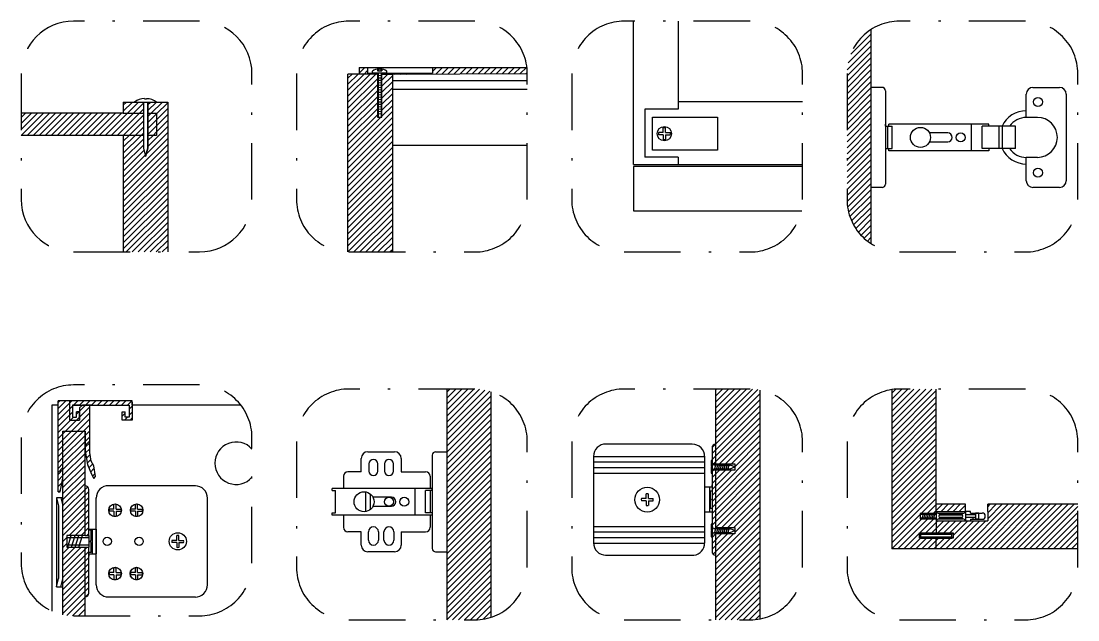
# Model space of a CAD drawing. Header units: millimetres. Extents: x 1646 to 3399, y 1593 to 2421.
# Drawn here: x 2481.49 to 2529.03, y 2319.33 to 2346.27 of the extents above; entities that cross this region are included whole.
import ezdxf

# ---------------------------------------------------------------- set-up
doc = ezdxf.new("R2010")
doc.units = ezdxf.units.MM
for name, pattern in [('DASHED', [0.75, 0.5, -0.25]), ('HIDDEN', [0.375, 0.25, -0.125]), ('TRATTOPUNTO', [25.4, 12.7, -6.35, 0, -6.35])]:
    doc.linetypes.add(name, pattern=pattern)
for name, color, linetype in [('A-FURN', 1, 'Continuous'), ('A-SECT-FURN', 2, 'Continuous'), ('ARREDI', 1, 'Continuous'), ('ARREDI SEZIONATI', 2, 'Continuous'), ('QUOTE', 3, 'Continuous'), ('TRATTEGGIO', 5, 'HIDDEN'), ('VITI E CERNIERE', 8, 'Continuous')]:
    doc.layers.add(name, color=color, linetype=linetype)
pattern_1 = [(45, (1824.72925, 809.91583), (-0.134703842, 0.134703842), [])]
pattern_2 = [(45, (1824.72925, 826.28668), (-0.134703842, 0.134703842), [])]

msp = doc.modelspace()

# ---------------------------------------------------------------- hatches: boundary and pattern name
at = {"layer": 'A-FURN'}
h = msp.add_hatch(dxfattribs=at)
h.set_pattern_fill('ANSI31', color=4, scale=0.06)
h.paths.add_polyline_path([(2519.722, 2345.884, 0.253811), (2518.649, 2343.905), (2518.649, 2338.241, 0.253811), (2519.722, 2336.262)])
h = msp.add_hatch(dxfattribs=at)
h.set_pattern_fill('ANSI31', color=4, scale=0.06)
h.set_pattern_definition(pattern_2)
h.paths.add_polyline_path([(2496.697, 2343.878), (2497.522, 2343.878), (2497.522, 2343.928), (2497.082, 2343.928), (2497.082, 2344.178), (2496.697, 2344.178)])
h.paths.add_polyline_path([(2504.264, 2343.905, 0.028927), (2504.248, 2344.178), (2500.007, 2344.178), (2500.007, 2343.928), (2497.723, 2343.928), (2497.723, 2343.878), (2498.197, 2343.878)])
h = msp.add_hatch(dxfattribs=at)
h.set_pattern_fill('ANSI31', color=4, scale=0.06)
h.set_pattern_definition(pattern_2)
h.paths.add_polyline_path([(2498.197, 2343.878), (2497.723, 2343.878), (2497.723, 2341.942), (2497.522, 2341.942), (2497.522, 2343.878), (2496.197, 2343.878), (2496.197, 2335.881, 0.004513), (2496.239, 2335.881), (2498.197, 2335.881)])
h = msp.add_hatch(dxfattribs=at)
h.set_pattern_fill('ANSI31', color=4, scale=0.06)
h.paths.add_polyline_path([(2502.642, 2329.592, 0.079756), (2501.904, 2329.71), (2500.642, 2329.71), (2500.642, 2319.325), (2501.904, 2319.325, 0.079756), (2502.642, 2319.444)])
h = msp.add_hatch(dxfattribs=at)
h.set_pattern_fill('ANSI31', color=4, scale=0.06)
h.set_pattern_definition([(45, (1824.72925, 793.2937), (-0.134703842, 0.134703842), [])])
h.paths.add_polyline_path([(2514.742, 2329.666, 0.048404), (2514.288, 2329.71), (2512.742, 2329.71), (2512.742, 2326.343), (2513.598, 2326.343), (2513.598, 2326.068), (2512.756, 2326.068), (2512.742, 2326.019), (2512.742, 2324.531), (2512.742, 2323.478), (2513.598, 2323.478), (2513.598, 2323.203), (2512.756, 2323.203), (2512.742, 2323.155), (2512.742, 2319.325), (2514.288, 2319.325, 0.048404), (2514.742, 2319.369)])
h.paths.add_polyline_path([(2512.742, 2326.019), (2512.742, 2326.068), (2512.606, 2326.068), (2512.575, 2325.92), (2512.575, 2323.626), (2512.606, 2323.478), (2512.648, 2323.421), (2512.734, 2323.421), (2512.751, 2323.478), (2512.742, 2323.478), (2512.742, 2324.531)])
h.paths.add_polyline_path([(2512.742, 2323.155), (2512.742, 2323.203), (2512.756, 2323.203), (2512.773, 2323.26), (2512.648, 2323.26), (2512.606, 2323.203), (2512.575, 2323.056), (2512.575, 2322.4, 0.414214), (2512.742, 2322.233)])
h.paths.add_polyline_path([(2512.742, 2327.233, 0.414214), (2512.575, 2327.067), (2512.575, 2326.49), (2512.606, 2326.343), (2512.742, 2326.343)])
at = {"layer": 'A-SECT-FURN'}
h = msp.add_hatch(dxfattribs=at)
h.set_pattern_fill('ANSI31', color=4)
h.set_pattern_definition([(45, (1824.7293, 809.9158), (-2.245064, 2.245064), [])])
h.paths.add_polyline_path([(2484.583, 2328.986), (2484.251, 2328.986), (2484.118, 2328.868), (2484.118, 2328.311), (2483.668, 2328.311), (2483.668, 2329.124), (2483.668, 2329.186), (2483.163, 2329.186), (2483.161, 2325.092), (2483.25, 2325.092), (2483.374, 2325.703), (2483.374, 2327.819), (2484.374, 2327.819), (2484.374, 2327.515), (2484.38, 2326.917), (2484.475, 2326.319), (2484.653, 2325.878), (2484.761, 2325.686), (2484.838, 2325.782), (2484.764, 2326.261), (2484.646, 2326.465), (2484.582, 2326.856), (2484.587, 2327.444)])
h = msp.add_hatch(dxfattribs=at)
h.set_pattern_fill('ANSI31', color=4, scale=0.06)
h.set_pattern_definition(pattern_1)
h.paths.add_polyline_path([(2486.493, 2329.123), (2486.493, 2329.186), (2483.668, 2329.186), (2483.668, 2328.311), (2484.118, 2328.311), (2484.118, 2328.685), (2483.983, 2328.685), (2483.983, 2328.446), (2483.803, 2328.446), (2483.803, 2328.986), (2484.118, 2328.986), (2486.358, 2328.986), (2486.358, 2328.446), (2486.178, 2328.446), (2486.178, 2328.685), (2486.043, 2328.685), (2486.043, 2328.311), (2486.493, 2328.311)])
h = msp.add_hatch(dxfattribs=at)
h.set_pattern_fill('ANSI31', color=4, scale=0.06)
h.set_pattern_definition(pattern_1)
h.paths.add_polyline_path([(2484.374, 2327.819), (2483.374, 2327.819), (2483.374, 2319.559, 0.051313), (2483.854, 2319.51), (2484.374, 2319.51), (2484.374, 2322.591), (2483.552, 2322.591), (2483.552, 2323.127), (2484.374, 2323.127)])
h.paths.add_polyline_path([(2484.541, 2322.359), (2484.541, 2322.359), (2484.541, 2322.591), (2484.374, 2322.591), (2484.374, 2320.359, 0.414214), (2484.541, 2320.525)])
h.paths.add_polyline_path([(2484.541, 2325.192, 0.414214), (2484.374, 2325.359), (2484.374, 2323.127), (2484.541, 2323.127)])
at = {"layer": 'QUOTE'}
h = msp.add_hatch(dxfattribs=at)
h.set_pattern_fill('ANSI31', color=4, scale=0.06)
h.set_pattern_definition(pattern_1)
h.paths.add_polyline_path([(2484.583, 2328.986), (2484.251, 2328.986), (2484.118, 2328.868), (2484.118, 2328.311), (2483.668, 2328.311), (2483.668, 2329.124), (2483.668, 2329.186), (2483.163, 2329.186), (2483.161, 2325.092), (2483.25, 2325.092), (2483.374, 2325.703), (2483.374, 2327.819), (2484.374, 2327.819), (2484.374, 2327.515), (2484.38, 2326.917), (2484.475, 2326.319), (2484.653, 2325.878), (2484.761, 2325.686), (2484.838, 2325.782), (2484.764, 2326.261), (2484.646, 2326.465), (2484.582, 2326.856), (2484.587, 2327.444)])

# ---------------------------------------------------------------- linework, layer by layer
at = {"layer": 'A-FURN'}
for p, q in [((2509.046, 2339.817), (2509.046, 2346.265)), ((2511.046, 2346.265), (2511.046, 2342.637)), ((2509.046, 2339.817), (2511.046, 2339.817)), ((2509.046, 2339.727), (2509.046, 2337.727)), ((2516.649, 2339.727), (2509.046, 2339.727)), ((2509.046, 2337.727), (2516.61, 2337.727)), ((2483.163, 2328.986), (2482.874, 2328.986)), ((2482.874, 2328.986), (2482.874, 2321.286)), ((2491.38, 2328.986), (2486.493, 2328.986)), ((2482.874, 2321.286), (2482.874, 2319.723))]:
    msp.add_line(p, q, dxfattribs=at)
at = {"layer": 'A-SECT-FURN'}
for p, q in [((2496.697, 2344.178), (2497.082, 2344.178)), ((2496.697, 2344.178), (2496.697, 2343.878)), ((2497.082, 2344.178), (2497.082, 2343.928)), ((2500.007, 2344.178), (2504.248, 2344.178)), ((2500.007, 2344.178), (2500.007, 2343.928)), ((2496.197, 2335.881), (2496.197, 2343.878)), ((2497.522, 2343.878), (2496.197, 2343.878)), ((2497.082, 2343.928), (2497.522, 2343.928)), ((2497.522, 2343.878), (2497.522, 2343.928)), ((2497.522, 2343.878), (2497.522, 2341.942)), ((2497.723, 2343.928), (2500.007, 2343.928)), ((2497.723, 2343.878), (2497.723, 2343.928)), ((2497.723, 2343.878), (2498.197, 2343.878)), ((2497.723, 2341.942), (2497.723, 2343.878)), ((2498.197, 2343.878), (2504.264, 2343.905)), ((2498.197, 2343.878), (2498.197, 2335.881)), ((2486.09, 2342.626), (2487.59, 2342.626)), ((2486.09, 2342.626), (2486.09, 2342.126)), ((2486.992, 2342.626), (2486.992, 2340.552)), ((2487.197, 2340.552), (2487.197, 2342.626)), ((2487.59, 2342.626), (2488.09, 2342.626)), ((2488.09, 2342.626), (2488.09, 2335.881)), ((2486.09, 2342.126), (2481.494, 2342.126)), ((2486.09, 2342.126), (2486.992, 2342.126)), ((2487.197, 2342.126), (2487.59, 2342.126)), ((2487.59, 2342.126), (2487.59, 2341.126)), ((2497.522, 2341.942), (2497.723, 2341.942)), ((2486.09, 2341.126), (2481.494, 2341.126)), ((2486.09, 2341.126), (2486.09, 2335.881)), ((2486.992, 2341.126), (2486.09, 2341.126)), ((2487.59, 2341.126), (2487.197, 2341.126)), ((2486.992, 2340.552), (2487.095, 2340.18)), ((2487.095, 2340.18), (2487.197, 2340.552)), ((2496.239, 2335.881), (2498.197, 2335.881)), ((2500.642, 2329.71), (2500.642, 2319.325)), ((2502.642, 2319.444), (2502.642, 2329.592)), ((2512.742, 2326.343), (2512.742, 2329.71)), ((2514.742, 2319.369), (2514.742, 2329.666)), ((2520.662, 2329.685), (2520.662, 2322.526)), ((2483.161, 2325.092), (2483.163, 2329.186)), ((2486.493, 2329.186), (2483.163, 2329.186)), ((2483.668, 2329.186), (2483.668, 2328.311)), ((2483.668, 2329.186), (2483.668, 2328.311)), ((2483.668, 2329.124), (2483.668, 2328.311)), ((2483.803, 2328.986), (2486.358, 2328.986)), ((2484.118, 2328.986), (2483.803, 2328.986)), ((2483.803, 2328.986), (2483.803, 2328.446)), ((2484.251, 2328.986), (2484.118, 2328.868)), ((2484.654, 2328.986), (2484.251, 2328.986)), ((2484.587, 2327.444), (2484.583, 2328.986)), ((2486.043, 2328.986), (2486.358, 2328.986)), ((2486.358, 2328.986), (2486.358, 2328.446)), ((2486.493, 2328.986), (2486.493, 2329.186)), ((2486.493, 2329.123), (2486.493, 2328.31)), ((2483.983, 2328.446), (2483.983, 2328.685)), ((2484.118, 2328.685), (2483.983, 2328.685)), ((2484.118, 2328.868), (2484.118, 2328.311)), ((2484.118, 2328.311), (2484.118, 2328.685)), ((2484.118, 2328.311), (2484.118, 2328.685)), ((2486.043, 2328.311), (2486.043, 2328.685)), ((2486.043, 2328.685), (2486.178, 2328.685)), ((2486.178, 2328.446), (2486.178, 2328.685)), ((2483.668, 2328.311), (2484.118, 2328.311)), ((2483.668, 2328.311), (2484.118, 2328.311)), ((2483.668, 2328.311), (2484.118, 2328.311)), ((2483.803, 2328.446), (2483.983, 2328.446)), ((2486.493, 2328.311), (2486.043, 2328.311)), ((2486.358, 2328.446), (2486.178, 2328.446)), ((2483.374, 2325.703), (2483.374, 2327.819)), ((2483.374, 2327.819), (2484.374, 2327.819)), ((2483.374, 2319.559), (2483.374, 2327.819)), ((2483.374, 2327.819), (2484.374, 2327.819)), ((2484.374, 2327.819), (2484.374, 2327.515)), ((2484.374, 2323.127), (2484.374, 2327.819)), ((2484.374, 2327.515), (2484.38, 2326.917)), ((2484.582, 2326.856), (2484.587, 2327.444)), ((2512.575, 2327.067), (2512.575, 2322.4)), ((2484.38, 2326.917), (2484.475, 2326.319)), ((2484.646, 2326.465), (2484.582, 2326.856)), ((2484.475, 2326.319), (2484.653, 2325.878)), ((2484.764, 2326.261), (2484.646, 2326.465)), ((2484.838, 2325.782), (2484.764, 2326.261)), ((2512.742, 2326.343), (2513.598, 2326.343)), ((2513.598, 2326.343), (2513.598, 2326.068)), ((2483.25, 2325.092), (2483.374, 2325.703)), ((2484.653, 2325.878), (2484.761, 2325.686)), ((2484.761, 2325.686), (2484.838, 2325.782)), ((2512.742, 2324.531), (2512.742, 2326.068)), ((2513.598, 2326.068), (2512.742, 2326.068)), ((2484.374, 2325.359), (2484.374, 2325.359)), ((2484.541, 2323.127), (2484.541, 2325.192)), ((2483.161, 2325.092), (2483.25, 2325.092)), ((2512.742, 2323.478), (2512.742, 2324.531)), ((2523.982, 2324.526), (2522.662, 2324.526)), ((2522.662, 2324.203), (2523.982, 2324.203)), ((2523.982, 2324.203), (2523.982, 2324.526)), ((2529.033, 2324.526), (2524.981, 2324.526)), ((2524.981, 2324.203), (2524.981, 2324.526)), ((2524.981, 2324.203), (2524.981, 2323.781)), ((2522.662, 2324.113), (2521.942, 2324.113)), ((2521.942, 2324.113), (2521.942, 2323.873)), ((2521.942, 2323.873), (2522.662, 2323.873)), ((2522.662, 2323.873), (2522.662, 2323.246)), ((2522.662, 2323.781), (2524.197, 2323.781)), ((2524.197, 2323.781), (2524.981, 2323.781)), ((2512.742, 2323.478), (2513.598, 2323.478)), ((2513.598, 2323.478), (2513.598, 2323.203)), ((2484.374, 2323.127), (2483.552, 2323.127)), ((2483.552, 2323.127), (2483.552, 2322.591)), ((2484.374, 2323.127), (2484.541, 2323.127)), ((2512.742, 2319.325), (2512.742, 2323.203)), ((2513.598, 2323.203), (2512.742, 2323.203)), ((2483.552, 2322.591), (2484.374, 2322.591)), ((2484.374, 2319.51), (2484.374, 2322.591)), ((2484.374, 2322.591), (2484.541, 2322.591)), ((2484.541, 2322.359), (2484.541, 2322.591)), ((2484.541, 2320.525), (2484.541, 2322.359)), ((2484.541, 2322.303), (2484.541, 2322.192)), ((2529.033, 2322.526), (2520.662, 2322.526)), ((2484.374, 2320.359), (2484.374, 2320.359))]:
    msp.add_line(p, q, dxfattribs=at)
for points in [[(2522.662, 2324.113), (2522.662, 2329.71)], [(2522.662, 2322.526), (2522.662, 2323.006)]]:
    msp.add_lwpolyline(points, dxfattribs=at)
msp.add_lwpolyline([(2523.422, 2323.006), (2521.902, 2323.006), (2521.902, 2323.246), (2523.422, 2323.246)], close=True, dxfattribs=at)
for centre, start, end in [((2512.742, 2327.067), 90, 180), ((2484.374, 2325.192), 0, 90), ((2484.374, 2320.525), 270, 0)]:
    msp.add_arc(centre, 0.167, start, end, dxfattribs=at)
at = {"layer": 'ARREDI'}
for p, q in [((2511.046, 2342.305), (2509.546, 2342.305)), ((2509.546, 2342.305), (2509.546, 2340.149)), ((2511.046, 2342.637), (2511.046, 2342.305)), ((2511.046, 2340.149), (2509.546, 2340.149)), ((2511.046, 2340.149), (2511.046, 2339.817))]:
    msp.add_line(p, q, dxfattribs=at)
at = {"layer": 'ARREDI SEZIONATI'}
msp.add_line((2519.722, 2345.884), (2519.722, 2336.262), dxfattribs=at)
msp.add_arc((2512.742, 2322.4), 0.167, 180, 270, dxfattribs=at)
at = {"layer": 'TRATTEGGIO', "linetype": 'TRATTOPUNTO', "ltscale": 0.2}
for p, q in [((2489.519, 2346.265), (2483.854, 2346.265)), ((2481.494, 2343.905), (2481.494, 2338.241)), ((2491.879, 2338.241), (2491.879, 2343.905)), ((2483.854, 2335.881), (2489.519, 2335.881))]:
    msp.add_line(p, q, dxfattribs=at)
for points in [[(2496.239, 2335.881), (2501.904, 2335.881, 0.414214), (2504.264, 2338.241), (2504.264, 2343.905, 0.414214), (2501.904, 2346.265), (2496.239, 2346.265, 0.414214), (2493.879, 2343.905), (2493.879, 2338.241, 0.414214)], [(2508.624, 2335.881), (2514.288, 2335.881, 0.414214), (2516.649, 2338.241), (2516.649, 2343.905, 0.414214), (2514.288, 2346.265), (2508.624, 2346.265, 0.414214), (2506.264, 2343.905), (2506.264, 2338.241, 0.414214)], [(2521.009, 2335.881), (2526.673, 2335.881, 0.414214), (2529.033, 2338.241), (2529.033, 2343.905, 0.414214), (2526.673, 2346.265), (2521.009, 2346.265, 0.414214), (2518.649, 2343.905), (2518.649, 2338.241, 0.414214)], [(2483.854, 2319.51), (2489.519, 2319.51, 0.414214), (2491.879, 2321.87), (2491.879, 2327.534, 0.414214), (2489.519, 2329.895), (2483.854, 2329.895, 0.414214), (2481.494, 2327.534), (2481.494, 2321.87, 0.414214)], [(2496.239, 2319.325), (2501.904, 2319.325, 0.414214), (2504.264, 2321.686), (2504.264, 2327.35, 0.414214), (2501.904, 2329.71), (2496.239, 2329.71, 0.414214), (2493.879, 2327.35), (2493.879, 2321.686, 0.414214)], [(2508.624, 2319.325), (2514.288, 2319.325, 0.414214), (2516.649, 2321.686), (2516.649, 2327.35, 0.414214), (2514.288, 2329.71), (2508.624, 2329.71, 0.414214), (2506.264, 2327.35), (2506.264, 2321.686, 0.414214)], [(2521.009, 2319.325), (2526.673, 2319.325, 0.414214), (2529.033, 2321.686), (2529.033, 2327.35, 0.414214), (2526.673, 2329.71), (2521.009, 2329.71, 0.414214), (2518.649, 2327.35), (2518.649, 2321.686, 0.414214)]]:
    msp.add_lwpolyline(points, format="xyb", close=True, dxfattribs=at)
for centre, start, end in [((2483.854, 2343.905), 90, 180), ((2489.519, 2343.905), 0, 90), ((2483.854, 2338.241), 180, 270), ((2489.519, 2338.241), 270, 0)]:
    msp.add_arc(centre, 2.36, start, end, dxfattribs=at)
at = {"layer": 'VITI E CERNIERE'}
for p, q in [((2497.082, 2344.178), (2500.007, 2344.178)), ((2497.946, 2343.928), (2497.294, 2343.928)), ((2497.723, 2343.814), (2497.522, 2343.804)), ((2497.723, 2343.706), (2497.522, 2343.696)), ((2497.556, 2343.928), (2497.556, 2342.591)), ((2497.69, 2343.928), (2497.69, 2342.591)), ((2497.723, 2343.598), (2497.522, 2343.588)), ((2497.723, 2343.491), (2497.522, 2343.48)), ((2497.723, 2343.383), (2497.522, 2343.372)), ((2497.723, 2343.383), (2497.522, 2343.372)), ((2497.723, 2343.275), (2497.522, 2343.264)), ((2504.264, 2343.576), (2498.197, 2343.576)), ((2498.197, 2343.202), (2504.264, 2343.202)), ((2520.222, 2343.284), (2519.722, 2343.284)), ((2520.222, 2343.284), (2519.722, 2343.284)), ((2520.222, 2343.284), (2520.222, 2343.284)), ((2520.222, 2343.284), (2520.222, 2343.284)), ((2520.222, 2343.284), (2520.222, 2343.284)), ((2520.222, 2343.284), (2520.222, 2343.284)), ((2527.012, 2343.284), (2528.212, 2343.284)), ((2497.723, 2343.167), (2497.522, 2343.157)), ((2497.723, 2343.059), (2497.522, 2343.049)), ((2497.723, 2342.951), (2497.522, 2342.941)), ((2497.723, 2342.844), (2497.522, 2342.833)), ((2497.723, 2342.736), (2497.522, 2342.725)), ((2497.556, 2342.734), (2497.556, 2342.186)), ((2497.69, 2342.734), (2497.69, 2342.193)), ((2520.372, 2343.134), (2520.372, 2338.934)), ((2520.372, 2343.134), (2520.372, 2338.934)), ((2526.712, 2341.934), (2526.712, 2342.984)), ((2528.512, 2342.984), (2528.512, 2339.084)), ((2486.992, 2342.626), (2486.992, 2340.552)), ((2487.197, 2342.626), (2487.197, 2340.552)), ((2497.723, 2342.626), (2497.522, 2342.616)), ((2497.723, 2342.518), (2497.522, 2342.508)), ((2497.723, 2342.41), (2497.522, 2342.4)), ((2497.723, 2342.303), (2497.522, 2342.292)), ((2516.649, 2342.637), (2511.046, 2342.637)), ((2497.723, 2342.195), (2497.522, 2342.184)), ((2497.723, 2342.195), (2497.522, 2342.184)), ((2497.723, 2342.087), (2497.522, 2342.077)), ((2497.556, 2342.186), (2497.556, 2341.942)), ((2497.556, 2341.942), (2497.69, 2341.942)), ((2497.69, 2342.193), (2497.69, 2341.942)), ((2527.212, 2341.934), (2526.712, 2341.934)), ((2520.372, 2341.534), (2520.372, 2341.634)), ((2520.372, 2341.534), (2520.672, 2341.534)), ((2520.472, 2341.534), (2520.472, 2340.534)), ((2525.022, 2341.634), (2520.522, 2341.634)), ((2520.522, 2341.534), (2520.522, 2341.634)), ((2520.522, 2341.534), (2520.672, 2341.534)), ((2520.672, 2340.534), (2520.672, 2341.534)), ((2520.672, 2340.534), (2520.672, 2341.534)), ((2524.23, 2341.634), (2524.23, 2340.434)), ((2526.222, 2341.534), (2524.722, 2341.534)), ((2524.722, 2340.534), (2524.722, 2341.534)), ((2525.022, 2341.534), (2525.022, 2341.634)), ((2525.471, 2341.534), (2525.471, 2340.534)), ((2525.621, 2341.534), (2525.621, 2340.534)), ((2526.222, 2340.534), (2526.222, 2341.534)), ((2523.179, 2341.234), (2522.355, 2341.234)), ((2522.355, 2340.834), (2523.179, 2340.834)), ((2486.992, 2340.552), (2487.095, 2340.18)), ((2487.197, 2340.552), (2487.095, 2340.18)), ((2498.197, 2340.678), (2504.264, 2340.678)), ((2520.372, 2340.534), (2520.672, 2340.534)), ((2520.372, 2340.534), (2520.372, 2340.434)), ((2520.522, 2340.434), (2520.522, 2340.534)), ((2520.522, 2340.534), (2520.672, 2340.534)), ((2525.022, 2340.434), (2520.522, 2340.434)), ((2526.222, 2340.534), (2524.722, 2340.534)), ((2525.022, 2340.534), (2525.022, 2340.434)), ((2526.712, 2339.084), (2526.712, 2340.134)), ((2527.212, 2340.134), (2526.712, 2340.134)), ((2511.046, 2339.817), (2516.649, 2339.817)), ((2511.046, 2339.817), (2516.649, 2339.817)), ((2520.222, 2338.784), (2519.722, 2338.784)), ((2520.222, 2338.784), (2519.722, 2338.784)), ((2520.222, 2338.784), (2520.222, 2338.784)), ((2520.222, 2338.784), (2520.222, 2338.784)), ((2528.212, 2338.784), (2527.012, 2338.784)), ((2511.686, 2327.23), (2507.778, 2327.233)), ((2511.686, 2327.23), (2508.542, 2327.233)), ((2512.742, 2327.233), (2512.742, 2327.233)), ((2496.792, 2325.99), (2496.792, 2326.59)), ((2497.092, 2326.89), (2498.292, 2326.89)), ((2498.592, 2326.59), (2498.592, 2325.99)), ((2499.992, 2326.74), (2499.992, 2322.54)), ((2500.142, 2326.89), (2500.142, 2326.89)), ((2500.142, 2326.89), (2500.142, 2326.89)), ((2500.142, 2326.89), (2500.642, 2326.89)), ((2507.243, 2326.691), (2507.246, 2322.783)), ((2507.243, 2326.683), (2512.243, 2326.683)), ((2512.243, 2326.687), (2512.241, 2322.78)), ((2512.243, 2326.683), (2512.241, 2322.78)), ((2497.142, 2326.344), (2497.142, 2326.017)), ((2497.542, 2326.017), (2497.542, 2326.344)), ((2497.842, 2326.344), (2497.842, 2326.017)), ((2498.242, 2326.017), (2498.242, 2326.344)), ((2507.243, 2326.433), (2512.243, 2326.433)), ((2507.243, 2326.183), (2512.243, 2326.183)), ((2507.243, 2326.183), (2512.243, 2326.183)), ((2512.534, 2326.234), (2512.562, 2326.205)), ((2512.562, 2326.205), (2512.534, 2326.177)), ((2512.742, 2326.343), (2512.606, 2326.343)), ((2512.751, 2326.343), (2512.671, 2326.068)), ((2512.836, 2326.343), (2512.756, 2326.068)), ((2512.922, 2326.343), (2512.842, 2326.068)), ((2512.858, 2326.125), (2513.39, 2326.125)), ((2512.86, 2326.286), (2513.39, 2326.286)), ((2513.007, 2326.343), (2512.927, 2326.068)), ((2513.093, 2326.343), (2513.013, 2326.068)), ((2513.178, 2326.343), (2513.098, 2326.068)), ((2513.264, 2326.343), (2513.184, 2326.068)), ((2513.349, 2326.343), (2513.269, 2326.068)), ((2495.992, 2325.79), (2495.992, 2325.24)), ((2496.792, 2325.99), (2496.192, 2325.99)), ((2498.592, 2325.99), (2499.692, 2325.99)), ((2499.892, 2325.79), (2499.892, 2325.24)), ((2507.243, 2325.933), (2512.243, 2325.933)), ((2512.742, 2326.068), (2512.606, 2326.068)), ((2489.331, 2325.358), (2485.356, 2325.358)), ((2499.992, 2325.24), (2495.492, 2325.24)), ((2495.492, 2325.14), (2495.492, 2325.24)), ((2495.492, 2325.14), (2495.642, 2325.14)), ((2495.642, 2324.14), (2495.642, 2325.14)), ((2499.2, 2325.24), (2499.2, 2324.04)), ((2499.992, 2325.14), (2499.692, 2325.14)), ((2499.692, 2324.14), (2499.692, 2325.14)), ((2499.892, 2325.14), (2499.892, 2324.14)), ((2499.992, 2325.14), (2499.992, 2325.24)), ((2512.575, 2325.289), (2512.242, 2325.289)), ((2512.464, 2325.289), (2512.464, 2324.178)), ((2512.575, 2325.289), (2512.575, 2325.4)), ((2483.376, 2324.819), (2483.078, 2324.819)), ((2483.078, 2324.819), (2483.176, 2324.452)), ((2483.078, 2324.819), (2483.078, 2320.819)), ((2483.278, 2324.819), (2483.374, 2324.46)), ((2484.873, 2320.905), (2484.875, 2324.812)), ((2484.873, 2320.902), (2484.875, 2324.812)), ((2489.876, 2320.898), (2489.874, 2324.808)), ((2496.992, 2325.084), (2496.992, 2324.195)), ((2497.192, 2325), (2497.192, 2324.28)), ((2498.15, 2324.84), (2497.325, 2324.84)), ((2512.497, 2325.129), (2512.575, 2325.129)), ((2512.497, 2324.783), (2512.54, 2324.74)), ((2512.54, 2324.74), (2512.497, 2324.697)), ((2483.176, 2324.452), (2483.176, 2321.186)), ((2497.325, 2324.44), (2498.15, 2324.44)), ((2512.497, 2324.351), (2512.575, 2324.351)), ((2523.982, 2324.203), (2523.982, 2323.783)), ((2524.197, 2324.203), (2523.982, 2324.203)), ((2524.197, 2324.133), (2524.197, 2324.203)), ((2495.492, 2324.04), (2495.492, 2324.14)), ((2495.492, 2324.14), (2495.642, 2324.14)), ((2499.992, 2324.04), (2495.492, 2324.04)), ((2495.992, 2324.04), (2495.992, 2323.49)), ((2499.992, 2324.14), (2499.692, 2324.14)), ((2499.892, 2324.04), (2499.892, 2323.49)), ((2499.992, 2324.14), (2499.992, 2324.04)), ((2512.575, 2324.178), (2512.242, 2324.178)), ((2512.575, 2324.178), (2512.575, 2324.067)), ((2521.942, 2324.063), (2521.942, 2323.923)), ((2522.024, 2323.873), (2522.094, 2324.113)), ((2522.099, 2323.873), (2522.168, 2324.113)), ((2522.173, 2323.873), (2522.243, 2324.113)), ((2522.248, 2323.873), (2522.318, 2324.113)), ((2522.323, 2323.873), (2522.392, 2324.113)), ((2522.397, 2323.873), (2522.467, 2324.113)), ((2522.472, 2323.873), (2522.542, 2324.113)), ((2522.546, 2323.873), (2522.616, 2324.113)), ((2522.662, 2324.113), (2522.662, 2323.873)), ((2523.862, 2324.113), (2522.782, 2324.113)), ((2522.782, 2323.993), (2522.782, 2323.993)), ((2522.782, 2323.873), (2523.862, 2323.873)), ((2522.782, 2323.873), (2522.782, 2323.873)), ((2523.802, 2324.083), (2522.842, 2324.083)), ((2522.842, 2324.053), (2523.802, 2324.053)), ((2523.802, 2323.933), (2522.842, 2323.933)), ((2523.802, 2323.903), (2522.842, 2323.903)), ((2523.862, 2323.993), (2523.862, 2323.993)), ((2523.862, 2323.873), (2523.862, 2323.873)), ((2524.432, 2324.053), (2523.982, 2324.053)), ((2524.432, 2323.933), (2523.982, 2323.933)), ((2524.197, 2324.133), (2524.73, 2324.133)), ((2524.197, 2323.853), (2524.197, 2323.781)), ((2524.197, 2323.853), (2524.73, 2323.853)), ((2524.314, 2324.133), (2524.314, 2324.053)), ((2524.314, 2323.933), (2524.314, 2323.853)), ((2524.582, 2324.133), (2524.432, 2324.133)), ((2524.432, 2324.133), (2524.432, 2323.853)), ((2524.582, 2323.853), (2524.432, 2323.853)), ((2524.582, 2323.853), (2524.582, 2324.133)), ((2484.541, 2323.414), (2484.874, 2323.414)), ((2484.641, 2323.359), (2484.541, 2323.359)), ((2484.707, 2322.303), (2484.707, 2323.414)), ((2484.874, 2323.414), (2484.874, 2322.303)), ((2496.792, 2323.29), (2496.192, 2323.29)), ((2496.792, 2322.69), (2496.792, 2323.29)), ((2497.117, 2322.915), (2497.117, 2323.284)), ((2497.567, 2323.284), (2497.567, 2322.915)), ((2497.817, 2322.915), (2497.817, 2323.284)), ((2498.267, 2323.284), (2498.267, 2322.915)), ((2498.592, 2323.29), (2498.592, 2322.69)), ((2498.592, 2323.29), (2499.692, 2323.29)), ((2507.243, 2323.533), (2512.243, 2323.533)), ((2507.243, 2323.283), (2512.243, 2323.283)), ((2512.534, 2323.369), (2512.562, 2323.341)), ((2512.562, 2323.341), (2512.534, 2323.312)), ((2512.751, 2323.478), (2512.671, 2323.203)), ((2512.836, 2323.478), (2512.756, 2323.203)), ((2512.922, 2323.478), (2512.842, 2323.203)), ((2512.858, 2323.26), (2513.39, 2323.26)), ((2512.86, 2323.421), (2513.39, 2323.421)), ((2513.007, 2323.478), (2512.927, 2323.203)), ((2513.093, 2323.478), (2513.013, 2323.203)), ((2513.178, 2323.478), (2513.098, 2323.203)), ((2513.264, 2323.478), (2513.184, 2323.203)), ((2513.349, 2323.478), (2513.269, 2323.203)), ((2521.962, 2323.246), (2521.902, 2323.186)), ((2521.962, 2323.006), (2521.962, 2323.246)), ((2521.962, 2323.246), (2523.362, 2323.246)), ((2523.362, 2323.246), (2523.422, 2323.186)), ((2523.362, 2323.006), (2523.362, 2323.246)), ((2483.597, 2322.591), (2483.752, 2323.127)), ((2483.763, 2322.591), (2483.919, 2323.127)), ((2483.93, 2322.591), (2484.086, 2323.127)), ((2484.097, 2322.591), (2484.252, 2323.127)), ((2484.541, 2323.127), (2484.541, 2322.591)), ((2484.586, 2322.859), (2484.641, 2322.914)), ((2484.641, 2322.803), (2484.586, 2322.859)), ((2507.243, 2323.033), (2512.243, 2323.033)), ((2507.243, 2323.033), (2512.243, 2323.033)), ((2507.243, 2322.783), (2512.243, 2322.783)), ((2521.962, 2323.006), (2521.902, 2323.066)), ((2521.962, 2323.186), (2523.362, 2323.186)), ((2521.962, 2323.066), (2523.362, 2323.066)), ((2521.962, 2323.006), (2523.362, 2323.006)), ((2523.362, 2323.006), (2523.422, 2323.066)), ((2484.641, 2322.359), (2484.541, 2322.359)), ((2484.541, 2322.303), (2484.874, 2322.303)), ((2498.292, 2322.39), (2497.092, 2322.39)), ((2500.142, 2322.39), (2500.142, 2322.39)), ((2500.142, 2322.39), (2500.642, 2322.39)), ((2507.788, 2322.233), (2511.76, 2322.233)), ((2512.742, 2322.233), (2512.742, 2322.233)), ((2483.078, 2320.819), (2483.176, 2321.186)), ((2483.278, 2320.819), (2483.374, 2321.178)), ((2483.078, 2320.819), (2483.376, 2320.819)), ((2485.431, 2320.359), (2489.341, 2320.355))]:
    msp.add_line(p, q, dxfattribs=at)
at = {"layer": 'VITI E CERNIERE', "linetype": 'Continuous'}
for p, q in [((2497.294, 2343.928), (2497.294, 2344.021)), ((2497.592, 2344.119), (2497.653, 2344.119)), ((2497.946, 2343.928), (2497.946, 2344.021)), ((2487.048, 2342.776), (2487.141, 2342.776)), ((2486.992, 2342.626), (2487.197, 2342.626)), ((2510.384, 2341.25), (2510.384, 2341.466)), ((2510.479, 2341.25), (2510.479, 2341.466)), ((2510.384, 2341.25), (2510.168, 2341.25)), ((2510.384, 2341.155), (2510.168, 2341.155)), ((2510.384, 2341.155), (2510.384, 2340.939)), ((2510.479, 2341.25), (2510.695, 2341.25)), ((2510.479, 2341.155), (2510.695, 2341.155)), ((2510.479, 2341.155), (2510.479, 2340.939)), ((2509.614, 2324.783), (2509.398, 2324.783)), ((2509.614, 2324.687), (2509.398, 2324.687)), ((2509.614, 2324.783), (2509.614, 2324.999)), ((2509.614, 2324.687), (2509.614, 2324.471)), ((2509.71, 2324.783), (2509.71, 2324.999)), ((2509.71, 2324.783), (2509.926, 2324.783)), ((2509.71, 2324.687), (2509.926, 2324.687)), ((2509.71, 2324.687), (2509.71, 2324.471)), ((2485.672, 2324.306), (2485.456, 2324.306)), ((2485.672, 2324.21), (2485.456, 2324.21)), ((2485.672, 2324.306), (2485.672, 2324.522)), ((2485.672, 2324.21), (2485.672, 2323.994)), ((2485.767, 2324.306), (2485.767, 2324.522)), ((2485.767, 2324.306), (2485.983, 2324.306)), ((2485.767, 2324.21), (2485.983, 2324.21)), ((2485.767, 2324.21), (2485.767, 2323.994)), ((2486.639, 2324.306), (2486.423, 2324.306)), ((2486.639, 2324.21), (2486.423, 2324.21)), ((2486.639, 2324.306), (2486.639, 2324.522)), ((2486.639, 2324.21), (2486.639, 2323.994)), ((2486.735, 2324.306), (2486.735, 2324.522)), ((2486.735, 2324.306), (2486.951, 2324.306)), ((2486.735, 2324.21), (2486.951, 2324.21)), ((2486.735, 2324.21), (2486.735, 2323.994)), ((2488.492, 2322.901), (2488.276, 2322.901)), ((2488.492, 2322.805), (2488.276, 2322.805)), ((2488.492, 2322.901), (2488.492, 2323.117)), ((2488.492, 2322.805), (2488.492, 2322.589)), ((2488.588, 2322.901), (2488.588, 2323.117)), ((2488.588, 2322.901), (2488.804, 2322.901)), ((2488.588, 2322.805), (2488.804, 2322.805)), ((2488.588, 2322.805), (2488.588, 2322.589)), ((2485.672, 2321.451), (2485.456, 2321.451)), ((2485.672, 2321.356), (2485.456, 2321.356)), ((2485.672, 2321.451), (2485.672, 2321.668)), ((2485.672, 2321.356), (2485.672, 2321.14)), ((2485.767, 2321.451), (2485.767, 2321.668)), ((2485.767, 2321.451), (2485.983, 2321.451)), ((2485.767, 2321.356), (2485.983, 2321.356)), ((2485.767, 2321.356), (2485.767, 2321.14)), ((2486.635, 2321.451), (2486.419, 2321.451)), ((2486.635, 2321.356), (2486.419, 2321.356)), ((2486.635, 2321.451), (2486.635, 2321.668)), ((2486.635, 2321.356), (2486.635, 2321.14)), ((2486.731, 2321.451), (2486.731, 2321.668)), ((2486.731, 2321.451), (2486.947, 2321.451)), ((2486.731, 2321.356), (2486.947, 2321.356)), ((2486.731, 2321.356), (2486.731, 2321.14))]:
    msp.add_line(p, q, dxfattribs=at)
at = {"layer": 'VITI E CERNIERE', "linetype": 'DASHED'}
for p, q in [((2497.532, 2344.113), (2497.532, 2344.028)), ((2497.532, 2344.028), (2497.715, 2344.028)), ((2497.578, 2344.118), (2497.578, 2344.028)), ((2497.669, 2344.118), (2497.669, 2344.028)), ((2497.715, 2344.113), (2497.715, 2344.028))]:
    msp.add_line(p, q, dxfattribs=at)
at = {"layer": 'VITI E CERNIERE', "color": 4, "linetype": 'Continuous'}
for p, q in [((2486.09, 2342.482), (2486.234, 2342.626)), ((2486.09, 2342.213), (2486.503, 2342.626)), ((2486.273, 2342.126), (2486.773, 2342.626)), ((2486.542, 2342.126), (2486.992, 2342.576)), ((2486.812, 2342.126), (2486.992, 2342.307)), ((2487.197, 2342.512), (2487.312, 2342.626)), ((2487.197, 2342.242), (2487.581, 2342.626)), ((2487.35, 2342.126), (2487.85, 2342.626)), ((2487.59, 2342.096), (2488.09, 2342.596)), ((2487.59, 2341.827), (2488.09, 2342.327)), ((2481.494, 2341.928), (2481.693, 2342.126)), ((2481.494, 2341.658), (2481.962, 2342.126)), ((2481.494, 2341.389), (2482.232, 2342.126)), ((2481.501, 2341.126), (2482.501, 2342.126)), ((2481.77, 2341.126), (2482.77, 2342.126)), ((2482.04, 2341.126), (2483.04, 2342.126)), ((2482.309, 2341.126), (2483.309, 2342.126)), ((2482.579, 2341.126), (2483.579, 2342.126)), ((2482.848, 2341.126), (2483.848, 2342.126)), ((2483.117, 2341.126), (2484.117, 2342.126)), ((2483.387, 2341.126), (2484.387, 2342.126)), ((2483.656, 2341.126), (2484.656, 2342.126)), ((2483.926, 2341.126), (2484.926, 2342.126)), ((2484.195, 2341.126), (2485.195, 2342.126)), ((2484.465, 2341.126), (2485.465, 2342.126)), ((2484.734, 2341.126), (2485.734, 2342.126)), ((2485.003, 2341.126), (2486.003, 2342.126)), ((2485.273, 2341.126), (2486.273, 2342.126)), ((2485.542, 2341.126), (2486.542, 2342.126)), ((2485.812, 2341.126), (2486.812, 2342.126)), ((2486.081, 2341.126), (2486.992, 2342.037)), ((2487.197, 2341.973), (2487.35, 2342.126)), ((2487.197, 2341.704), (2487.59, 2342.096)), ((2487.197, 2341.434), (2487.59, 2341.827)), ((2487.59, 2341.558), (2488.09, 2342.058)), ((2487.59, 2341.288), (2488.09, 2341.788)), ((2486.35, 2341.126), (2486.992, 2341.768)), ((2486.62, 2341.126), (2486.992, 2341.499)), ((2487.197, 2341.165), (2487.59, 2341.558)), ((2487.197, 2340.626), (2488.09, 2341.519)), ((2486.09, 2340.866), (2486.35, 2341.126)), ((2486.09, 2340.596), (2486.62, 2341.126)), ((2486.09, 2340.327), (2486.889, 2341.126)), ((2486.09, 2338.98), (2488.09, 2340.98)), ((2486.09, 2340.058), (2486.992, 2340.96)), ((2486.889, 2341.126), (2486.992, 2341.229)), ((2487.123, 2340.282), (2488.09, 2341.249)), ((2487.197, 2340.895), (2487.428, 2341.126)), ((2487.428, 2341.126), (2487.59, 2341.288)), ((2486.09, 2338.71), (2488.09, 2340.71)), ((2486.09, 2339.788), (2486.992, 2340.69)), ((2486.09, 2339.519), (2487.021, 2340.449)), ((2486.09, 2338.441), (2488.09, 2340.441)), ((2486.09, 2339.249), (2487.079, 2340.238)), ((2486.09, 2338.172), (2488.09, 2340.172)), ((2486.09, 2337.902), (2488.09, 2339.902)), ((2486.09, 2337.633), (2488.09, 2339.633)), ((2486.09, 2337.363), (2488.09, 2339.363)), ((2486.09, 2337.094), (2488.09, 2339.094)), ((2486.09, 2336.825), (2488.09, 2338.825)), ((2486.09, 2336.555), (2488.09, 2338.555)), ((2486.09, 2336.286), (2488.09, 2338.286)), ((2486.09, 2336.016), (2488.09, 2338.016)), ((2486.224, 2335.881), (2488.09, 2337.747)), ((2486.493, 2335.881), (2488.09, 2337.478)), ((2486.763, 2335.881), (2488.09, 2337.208)), ((2487.032, 2335.881), (2488.09, 2336.939)), ((2487.301, 2335.881), (2488.09, 2336.669)), ((2487.571, 2335.881), (2488.09, 2336.4)), ((2487.84, 2335.881), (2488.09, 2336.131)), ((2520.662, 2329.255), (2521.117, 2329.71)), ((2520.662, 2328.986), (2521.386, 2329.71)), ((2520.662, 2328.717), (2521.655, 2329.71)), ((2520.662, 2328.447), (2521.925, 2329.71)), ((2520.662, 2328.178), (2522.194, 2329.71)), ((2520.662, 2327.908), (2522.464, 2329.71)), ((2520.662, 2329.525), (2520.841, 2329.704)), ((2520.662, 2327.639), (2522.662, 2329.639)), ((2520.662, 2327.369), (2522.662, 2329.369)), ((2520.662, 2327.1), (2522.662, 2329.1)), ((2520.662, 2326.831), (2522.662, 2328.831)), ((2520.662, 2326.561), (2522.662, 2328.561)), ((2520.662, 2326.292), (2522.662, 2328.292)), ((2520.662, 2326.022), (2522.662, 2328.022)), ((2520.662, 2325.753), (2522.662, 2327.753)), ((2520.662, 2325.484), (2522.662, 2327.484)), ((2520.662, 2325.214), (2522.662, 2327.214)), ((2520.662, 2324.945), (2522.662, 2326.945)), ((2520.662, 2324.675), (2522.662, 2326.675)), ((2520.662, 2324.406), (2522.662, 2326.406)), ((2520.662, 2324.137), (2522.662, 2326.137)), ((2520.662, 2323.867), (2522.662, 2325.867)), ((2520.662, 2323.598), (2522.662, 2325.598)), ((2520.662, 2323.328), (2522.662, 2325.328)), ((2520.662, 2323.059), (2522.662, 2325.059)), ((2521.985, 2324.113), (2522.662, 2324.79)), ((2522.254, 2324.113), (2522.662, 2324.52)), ((2522.524, 2324.113), (2522.662, 2324.251)), ((2522.662, 2324.52), (2522.668, 2324.526)), ((2522.662, 2324.251), (2522.937, 2324.526)), ((2522.883, 2324.203), (2523.206, 2324.526)), ((2523.153, 2324.203), (2523.476, 2324.526)), ((2523.422, 2324.203), (2523.745, 2324.526)), ((2523.691, 2324.203), (2523.982, 2324.493)), ((2523.901, 2322.526), (2525.901, 2324.526)), ((2523.961, 2324.203), (2523.982, 2324.224)), ((2524.17, 2322.526), (2526.17, 2324.526)), ((2524.439, 2322.526), (2526.439, 2324.526)), ((2524.709, 2322.526), (2526.709, 2324.526)), ((2524.978, 2322.526), (2526.978, 2324.526)), ((2524.981, 2324.415), (2525.092, 2324.526)), ((2524.981, 2324.145), (2525.362, 2324.526)), ((2524.981, 2323.876), (2525.631, 2324.526)), ((2525.248, 2322.526), (2527.248, 2324.526)), ((2525.517, 2322.526), (2527.517, 2324.526)), ((2525.786, 2322.526), (2527.786, 2324.526)), ((2526.056, 2322.526), (2528.056, 2324.526)), ((2526.325, 2322.526), (2528.325, 2324.526)), ((2526.595, 2322.526), (2528.595, 2324.526)), ((2526.864, 2322.526), (2528.864, 2324.526)), ((2527.133, 2322.526), (2529.033, 2324.426)), ((2520.662, 2322.79), (2521.942, 2324.07)), ((2520.668, 2322.526), (2522.014, 2323.873)), ((2520.937, 2322.526), (2522.284, 2323.873)), ((2521.926, 2323.246), (2522.553, 2323.873)), ((2522.196, 2323.246), (2522.662, 2323.712)), ((2522.662, 2323.712), (2522.731, 2323.781)), ((2522.662, 2323.443), (2523, 2323.781)), ((2522.735, 2323.246), (2523.27, 2323.781)), ((2523.004, 2323.246), (2523.539, 2323.781)), ((2523.092, 2322.526), (2524.347, 2323.781)), ((2523.274, 2323.246), (2523.809, 2323.781)), ((2523.362, 2322.526), (2524.617, 2323.781)), ((2523.422, 2323.125), (2524.078, 2323.781)), ((2523.631, 2322.526), (2524.886, 2323.781)), ((2527.403, 2322.526), (2529.033, 2324.157)), ((2527.672, 2322.526), (2529.033, 2323.887)), ((2522.465, 2323.246), (2522.662, 2323.443)), ((2527.942, 2322.526), (2529.033, 2323.618)), ((2528.211, 2322.526), (2529.033, 2323.348)), ((2521.206, 2322.526), (2521.902, 2323.221)), ((2521.476, 2322.526), (2521.956, 2323.006)), ((2521.745, 2322.526), (2522.225, 2323.006)), ((2522.015, 2322.526), (2522.495, 2323.006)), ((2522.284, 2322.526), (2522.662, 2322.904)), ((2522.662, 2322.904), (2522.764, 2323.006)), ((2522.662, 2322.634), (2523.034, 2323.006)), ((2522.823, 2322.526), (2523.303, 2323.006)), ((2528.481, 2322.526), (2529.033, 2323.079)), ((2528.75, 2322.526), (2529.033, 2322.809)), ((2522.554, 2322.526), (2522.662, 2322.634)), ((2529.019, 2322.526), (2529.033, 2322.54))]:
    msp.add_line(p, q, dxfattribs=at)
at = {"layer": 'VITI E CERNIERE'}
msp.add_lwpolyline([(2509.892, 2341.944), (2512.818, 2341.944), (2512.818, 2340.459), (2509.892, 2340.459)], close=True, dxfattribs=at)
for points in [[(2512.575, 2326.49), (2512.534, 2326.49), (2512.534, 2326.234)], [(2512.534, 2326.177), (2512.534, 2325.92), (2512.575, 2325.92), (2512.606, 2326.068), (2512.648, 2326.125), (2513.39, 2326.125)], [(2513.39, 2326.286), (2512.648, 2326.286), (2512.606, 2326.343), (2512.575, 2326.49)], [(2513.39, 2326.125), (2513.598, 2326.205), (2513.39, 2326.286)], [(2512.497, 2325.129), (2512.497, 2324.783)], [(2512.497, 2324.697), (2512.497, 2324.351)], [(2522.662, 2324.063), (2521.942, 2324.063)], [(2521.942, 2323.923), (2522.662, 2323.923)], [(2484.641, 2322.914), (2484.641, 2323.359)], [(2512.575, 2323.626), (2512.534, 2323.626), (2512.534, 2323.369)], [(2512.534, 2323.312), (2512.534, 2323.056), (2512.575, 2323.056), (2512.606, 2323.203), (2512.648, 2323.26), (2513.39, 2323.26)], [(2513.39, 2323.421), (2512.648, 2323.421), (2512.606, 2323.478), (2512.575, 2323.626)], [(2513.39, 2323.26), (2513.598, 2323.341), (2513.39, 2323.421)], [(2484.541, 2323.015), (2483.552, 2323.015)], [(2484.641, 2322.359), (2484.641, 2322.803)], [(2483.552, 2322.702), (2484.541, 2322.702)]]:
    msp.add_lwpolyline(points, dxfattribs=at)
for centre, radius in [((2527.239, 2342.628), 0.2), ((2510.431, 2341.202), 0.323), ((2521.952, 2341.034), 0.45), ((2523.76, 2341.034), 0.2), ((2527.239, 2339.446), 0.2), ((2509.659, 2324.733), 0.556), ((2496.922, 2324.64), 0.45), ((2498.042, 2324.64), 0.2), ((2498.73, 2324.64), 0.2), ((2485.721, 2324.258), 0.284), ((2486.692, 2324.258), 0.284), ((2488.542, 2322.859), 0.388), ((2485.369, 2322.859), 0.188), ((2486.802, 2322.859), 0.188), ((2485.721, 2321.406), 0.284), ((2486.683, 2321.406), 0.284), ((2486.684, 2321.406), 0.284)]:
    msp.add_circle(centre, radius, dxfattribs=at)
at = {"layer": 'VITI E CERNIERE', "linetype": 'Continuous'}
for centre, radius, start, end in [((2497.623, 2343.521), 0.598, 92.9028, 123.3985), ((2497.631, 2343.568), 0.551, 55.237, 87.7461), ((2487.095, 2341.861), 0.917, 92.9028, 123.3985), ((2487.108, 2341.931), 0.845, 55.237, 87.7461), ((2510.432, 2341.203), 0.268, 79.7597, 100.2403), ((2510.432, 2341.203), 0.268, 169.7597, 190.2403), ((2510.432, 2341.203), 0.268, 259.7597, 280.2403), ((2510.432, 2341.203), 0.268, 349.7597, 10.2403), ((2509.662, 2324.735), 0.268, 169.7597, 190.2403), ((2509.662, 2324.735), 0.268, 79.7597, 100.2403), ((2509.662, 2324.735), 0.268, 349.7597, 10.2403), ((2485.719, 2324.258), 0.268, 169.7597, 190.2403), ((2485.719, 2324.258), 0.268, 79.7597, 100.2403), ((2485.719, 2324.258), 0.268, 349.7597, 10.2403), ((2486.687, 2324.258), 0.268, 169.7597, 190.2403), ((2486.687, 2324.258), 0.268, 79.7597, 100.2403), ((2486.687, 2324.258), 0.268, 349.7597, 10.2403), ((2509.662, 2324.735), 0.268, 259.7597, 280.2403), ((2485.719, 2324.258), 0.268, 259.7597, 280.2403), ((2486.687, 2324.258), 0.268, 259.7597, 280.2403), ((2488.54, 2322.853), 0.268, 169.7597, 190.2403), ((2488.54, 2322.853), 0.268, 79.7597, 100.2403), ((2488.54, 2322.853), 0.268, 349.7597, 10.2403), ((2488.54, 2322.853), 0.268, 259.7597, 280.2403), ((2485.719, 2321.404), 0.268, 169.7597, 190.2403), ((2485.719, 2321.404), 0.268, 79.7597, 100.2403), ((2485.719, 2321.404), 0.268, 349.7597, 10.2403), ((2486.683, 2321.404), 0.268, 169.7597, 190.2403), ((2486.683, 2321.404), 0.268, 79.7597, 100.2403), ((2486.683, 2321.404), 0.268, 349.7597, 10.2403), ((2485.719, 2321.404), 0.268, 259.7597, 280.2403), ((2486.683, 2321.404), 0.268, 259.7597, 280.2403)]:
    msp.add_arc(centre, radius, start, end, dxfattribs=at)
at = {"layer": 'VITI E CERNIERE'}
for centre, radius, start, end in [((2520.222, 2343.134), 0.15, 0, 90), ((2520.222, 2343.134), 0.15, 0, 90), ((2527.012, 2342.984), 0.3, 90, 180), ((2528.212, 2342.984), 0.3, 0, 90), ((2526.712, 2341.034), 1.2, 90, 155.3757), ((2526.712, 2341.034), 0.9, 90, 146.251), ((2527.212, 2341.034), 0.9, 270, 90), ((2523.179, 2341.034), 0.2, 0, 90), ((2523.179, 2341.034), 0.2, 270, 0), ((2526.712, 2341.034), 1.2, 204.6243, 270), ((2526.712, 2341.034), 0.9, 213.749, 270), ((2520.222, 2338.934), 0.15, 270, 0), ((2520.222, 2338.934), 0.15, 270, 0), ((2527.012, 2339.084), 0.3, 180, 270), ((2528.212, 2339.084), 0.3, 270, 0), ((2491.166, 2326.374), 0.955, 41.6491, 318.3509), ((2507.79, 2326.687), 0.546, 88.8013, 180.3988), ((2511.697, 2326.683), 0.546, 359.6012, 91.1987), ((2497.092, 2326.59), 0.3, 90, 180), ((2498.292, 2326.59), 0.3, 0, 90), ((2500.142, 2326.74), 0.15, 90, 180), ((2497.342, 2326.344), 0.2, 90, 180), ((2497.342, 2326.344), 0.2, 0, 90), ((2498.042, 2326.344), 0.2, 90, 180), ((2498.042, 2326.344), 0.2, 0, 90), ((2496.192, 2325.79), 0.2, 90, 180), ((2497.342, 2326.017), 0.2, 180, 270), ((2497.342, 2326.017), 0.2, 270, 0), ((2498.042, 2326.017), 0.2, 180, 270), ((2498.042, 2326.017), 0.2, 270, 0), ((2499.692, 2325.79), 0.2, 0, 90), ((2485.422, 2324.815), 0.547, 89.6012, 181.1987), ((2489.327, 2324.812), 0.547, 358.8013, 90.3988), ((2498.15, 2324.64), 0.2, 0, 90), ((2498.15, 2324.64), 0.2, 270, 0), ((2522.803, 2324.267), 0.155, 204.283, 261.9772), ((2523.84, 2324.267), 0.155, 278.0228, 335.717), ((2522.803, 2323.719), 0.155, 98.0228, 155.717), ((2522.842, 2323.993), 0.06, 90, 180), ((2522.842, 2323.993), 0.06, 180, 270), ((2522.842, 2324.143), 0.06, 210, 270), ((2522.842, 2323.843), 0.06, 90, 150), ((2523.802, 2324.143), 0.06, 270, 330), ((2523.802, 2323.993), 0.06, 0, 90), ((2523.802, 2323.993), 0.06, 270, 0), ((2523.802, 2323.843), 0.06, 30, 90), ((2523.84, 2323.719), 0.155, 24.283, 81.9772), ((2524.73, 2323.993), 0.14, 270, 90), ((2496.192, 2323.49), 0.2, 180, 270), ((2497.342, 2323.284), 0.225, 90, 180), ((2497.342, 2323.284), 0.225, 0, 90), ((2498.042, 2323.284), 0.225, 90, 180), ((2498.042, 2323.284), 0.225, 0, 90), ((2499.692, 2323.49), 0.2, 270, 0), ((2497.342, 2322.915), 0.225, 180, 270), ((2497.342, 2322.915), 0.225, 270, 0), ((2498.042, 2322.915), 0.225, 180, 270), ((2498.042, 2322.915), 0.225, 270, 0), ((2507.792, 2322.78), 0.546, 178.8013, 270.3988), ((2511.695, 2322.776), 0.546, 276.8645, 1.1987), ((2497.092, 2322.69), 0.3, 180, 270), ((2498.292, 2322.69), 0.3, 270, 0), ((2500.142, 2322.54), 0.15, 180, 270), ((2485.419, 2320.905), 0.547, 179.6012, 271.1987), ((2489.329, 2320.901), 0.547, 268.8013, 0.3988)]:
    msp.add_arc(centre, radius, start, end, dxfattribs=at)

doc.saveas('drawing.dxf')
